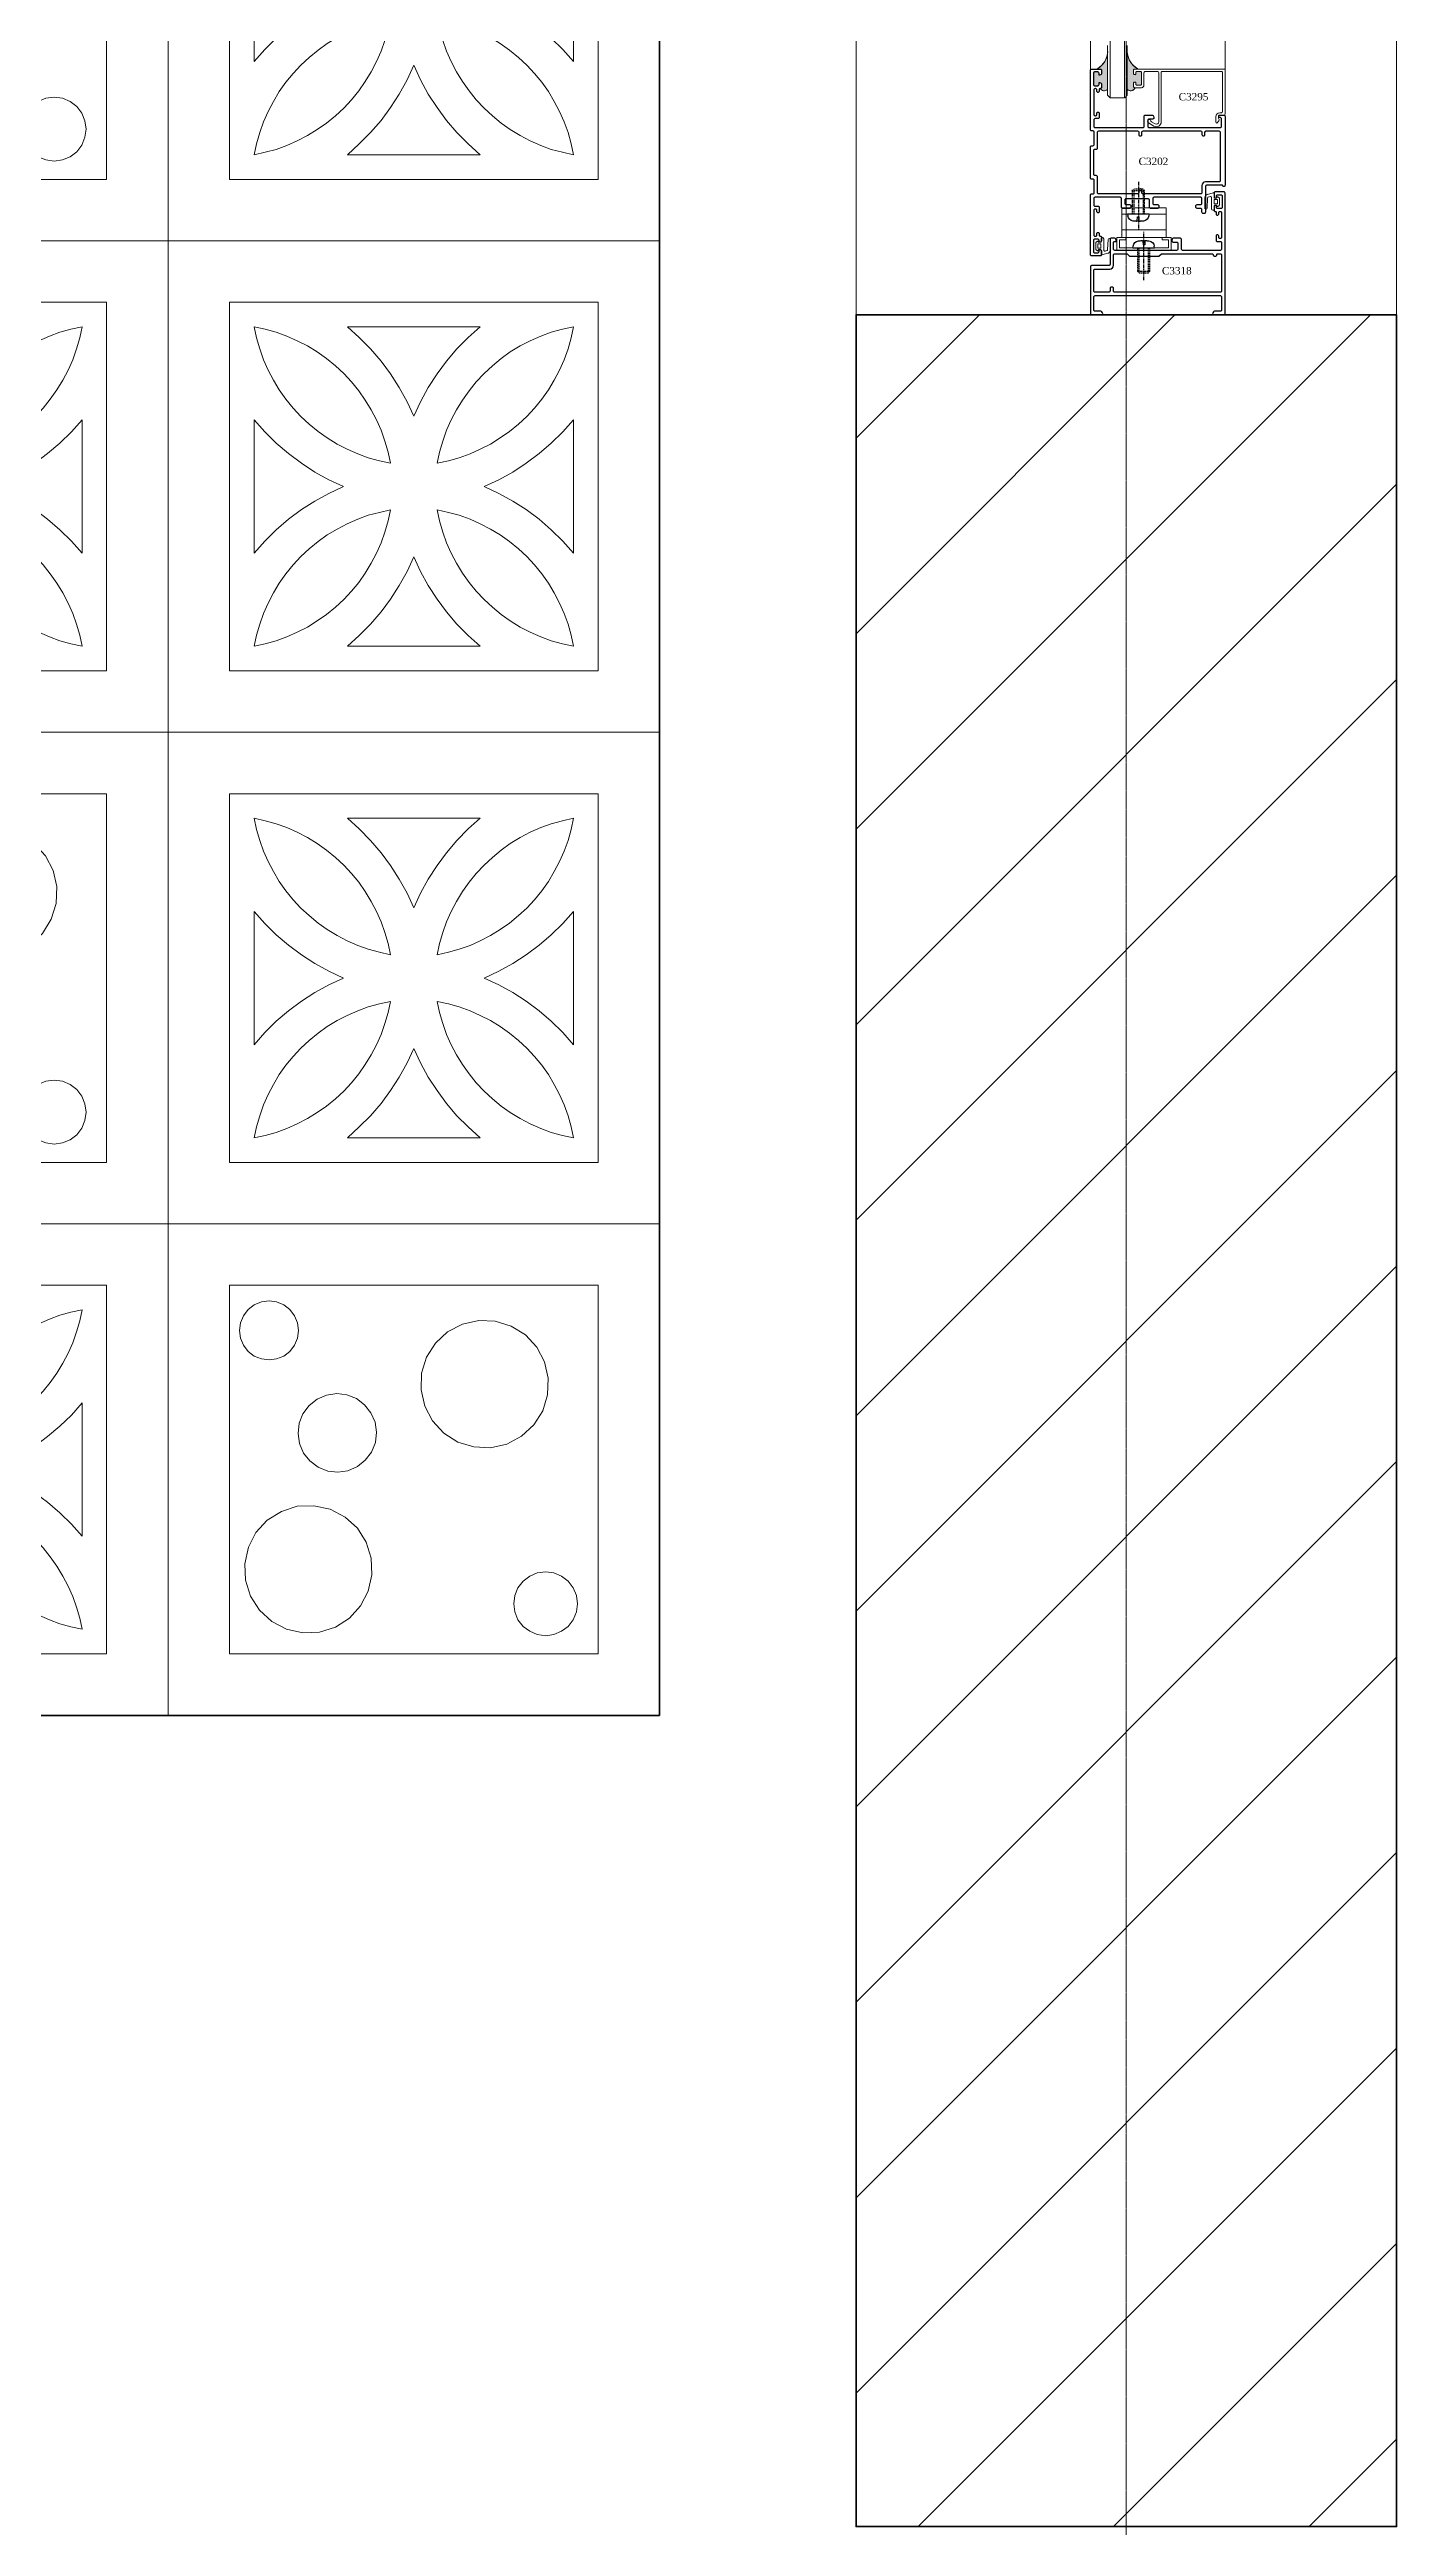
# Model space of a CAD drawing. Header units: millimetres. Extents: x 1336014 to 2939047, y -333549 to -60566.
# Drawn here: x 1469569 to 1470117, y -154093 to -153085 of the extents above; entities that cross this region are included whole.
import ezdxf

# ---------------------------------------------------------------- set-up
doc = ezdxf.new("R2010")
doc.units = ezdxf.units.MM
doc.header["$MEASUREMENT"] = 0
for name, pattern in [('CENTER2', [1.125, 0.75, -0.125, 0.125, -0.125]), ('DASHED', [0.75, 0.5, -0.25]), ('HIDDEN', [0.375, 0.25, -0.125]), ('PHANTOM', [2.5, 1.25, -0.25, 0.25, -0.25, 0.25, -0.25])]:
    doc.linetypes.add(name, pattern=pattern)
for name, color, linetype, lineweight in [('01.Cut', 255, 'Continuous', 35), ('02.Thay', 145, 'Continuous', 15), ('03.Manh', 251, 'Continuous', 13), ('06.betong', 2, 'Continuous', 35), ('09.Hatch', 250, 'Continuous', 5), ('10.truc', 250, 'CENTER2', 20), ('Bản lề cửa', 1, 'Continuous', 9), ('KT KHUNG BAO', 96, 'Continuous', 9), ('kính', 54, 'Continuous', 9), ('Nhôm', 4, 'Continuous', 20), ('Nẹp nhôm', 6, 'Continuous', 9), ('Ron', 15, 'Continuous', 9), ('silicon', 211, 'Continuous', 9), ('Vít', 42, 'Continuous', 25), ('Đường gióng', 251, 'Continuous', 9)]:
    doc.layers.add(name, color=color, linetype=linetype, lineweight=lineweight)
for name, color, linetype in [('1', 4, 'Continuous'), ('2', 7, 'Continuous'), ('BOLT', 2, 'Continuous'), ('Dim and mark text', 241, 'Continuous')]:
    doc.layers.add(name, color=color, linetype=linetype)
doc.styles.add('(Mark cn big5)', font='', dxfattribs={"height": 9})
doc.styles.get('(Mark cn big5)').set_extended_font_data('经典宋体繁')

# ---------------------------------------------------------------- blocks, each defined once
blk = doc.blocks.new('gioang')
at = {"layer": 'Ron'}
for p, q in [((-0.9, 3.3), (-0.9, 3.6)), ((0.8, 3.8), (-0.7, 3.8)), ((4.1, 2.8), (-0.4, 2.8)), ((0, 0), (4.2, 0.1)), ((0.6, 5.3), (1, 5.9)), ((0.8, 5), (0.7, 5)), ((1, 4), (1, 4.8)), ((1.6, 4.1), (1.6, 5)), ((3.2, 5.2), (1.8, 5.2)), ((3.4, 4.1), (3.4, 5)), ((4.5, 5.3), (4.1, 5.9)), ((4.4, 1.6), (4.6, 2.2)), ((5.5, 1.1), (6.1, 3.5))]:
    blk.add_line(p, q, dxfattribs=at)
for points in [[(-0.1, 1), (4, 1.2)], [(1.8, 3.9), (3.2, 3.9)]]:
    blk.add_lwpolyline(points, dxfattribs=at)
for points in [[(4.1, 5.9, 0.248897), (3.9, 6), (1.1, 6, 0.248897), (1, 5.9)], [(6.1, 3.5, 0.527023), (5.9, 3.8), (4.2, 3.8, -0.414214), (4, 4), (4, 4.8, -0.414214), (4.2, 5), (4.3, 5, 0.601413), (4.5, 5.3)]]:
    blk.add_lwpolyline(points, format="xyb", dxfattribs=at)
for centre, radius, start, end in [((-0.7, 3.6), 0.2, 90, 180), ((-0.4, 3.3), 0.5, 180, 270), ((0, 0.5), 0.5, 96.819, 274.7291), ((0.7, 5.2), 0.2, 145.907, 270), ((0.8, 4.8), 0.2, 0, 90), ((0.8, 4), 0.2, 270, 0), ((1.8, 5), 0.2, 90, 180), ((1.8, 4.1), 0.2, 180, 269.9998), ((3.2, 5), 0.2, 0, 90), ((3.2, 4.1), 0.2, 269.9998, 0), ((4, 1.7), 0.5, 272.9056, 347.163), ((4.1, 2.3), 0.5, 347.163, 90), ((4.1, 1.6), 1.5, 271.4321, 340.571)]:
    blk.add_arc(centre, radius, start, end, dxfattribs=at)
blk = doc.blocks.new('A$C0379527E')
at = {"layer": 'BOLT', "color": 1, "linetype": 'PHANTOM'}
blk.add_line((4.4, 0), (4.4, 19.6), dxfattribs=at)
at = {"layer": 'Vít', "linetype": 'Continuous'}
for p, q in [((0, 13), (0.1, 13.8)), ((0, 13), (8.8, 13)), ((3.9, 15.9), (4, 14.3)), ((4, 14.3), (4.7, 14.3)), ((4.8, 15.9), (4.7, 14.3)), ((8.8, 13), (8.7, 13.8))]:
    blk.add_line(p, q, dxfattribs=at)
at = {"layer": 'Vít', "linetype": 'DASHED'}
for p, q in [((1.9, 3.7), (1.9, 13)), ((2.5, 3.7), (2.5, 13)), ((6.3, 3.7), (6.3, 13)), ((6.9, 13), (6.9, 3.7)), ((6.9, 3.7), (1.9, 3.7)), ((1.9, 3.7), (2.5, 3)), ((6.3, 3), (2.5, 3)), ((6.9, 3.7), (6.3, 3))]:
    blk.add_line(p, q, dxfattribs=at)
at = {"layer": 'Vít', "linetype": 'Continuous'}
for centre, radius, start, end in [((2.6, 13.5), 2.5, 97.8662, 173.1124), ((4.4, 0.5), 15.6, 92.6795, 97.8662), ((3.7, 15.9), 0.25, 0, 92.6794), ((5.1, 15.9), 0.25, 87.3206, 180), ((4.4, 0.5), 15.6, 82.1338, 87.3205), ((6.2, 13.5), 2.5, 6.8876, 82.1338)]:
    blk.add_arc(centre, radius, start, end, dxfattribs=at)
blk = doc.blocks.new('A$C65163FCF')
at = {"color": 3, "rotation": 180}
blk.add_blockref('A$C0379527E', (8.7, 19.6), dxfattribs=at)
blk = doc.blocks.new('Bản lề chữ A nhôm XingFa')
at = {"layer": 'Bản lề cửa', "color": 56}
for p, q in [((-3, 8.6), (-8.3, 8.6)), ((-8.3, -13.4), (-8.3, 8.6)), ((-4, 7.6), (-7.3, 7.6)), ((-7.3, -12.4), (-7.3, 7.6)), ((-4, 5), (-4, 7.6)), ((-3, 5), (-4, 5)), ((-3, -13.4), (-3, 8.6)), ((9, 6.6), (-3, 6.6)), ((0, -11.4), (0, 6.6)), ((6.5, -11.4), (6.5, 6.6)), ((9, -11.4), (9, 6.6)), ((-4, -12.4), (-4, -9.8)), ((-3, -9.8), (-4, -9.8)), ((-3, -13.4), (-8.3, -13.4)), ((-4, -12.4), (-7.3, -12.4)), ((9, -11.4), (-3, -11.4))]:
    blk.add_line(p, q, dxfattribs=at)
at = {"layer": '2', "extrusion": (0, 0, -1), "zscale": -0.9999999999999999, "rotation": 270}
blk.add_blockref('A$C65163FCF', (0.8, 2), dxfattribs=at)
at = {"layer": '2', "color": 3, "extrusion": (0, 0, -1), "zscale": -0.9999999999999999, "rotation": 90}
blk.add_blockref('A$C65163FCF', (0, -4.4), dxfattribs=at)
blk = doc.blocks.new('qưeqw')
at = {"layer": 'Đường gióng'}
for points in [[(871899, 36560.3), (871900.2, 36560.3, -0.414214), (871900.7, 36559.8), (871900.7, 36558.4, -0.339454), (871900.3, 36557.9), (871899.9, 36557.8, -0.493145), (871899.7, 36558), (871899.7, 36558.6, 0.414214), (871899.2, 36559.1), (871897.9, 36559.1, 0.414214), (871897.4, 36558.6), (871897.4, 36554, 0.414214), (871897.9, 36553.5), (871899.2, 36553.5, 0.414214), (871899.7, 36554), (871899.7, 36554.6, -0.493145), (871899.9, 36554.8), (871900.3, 36554.7, -0.339454), (871900.7, 36554.2), (871900.7, 36552.8, -0.406996), (871900.2, 36552.3, 0.452226), (871903.2, 36551.8), (871903.2, 36567.4, -0.253001)], [(871912.4, 36563.3, -0.10198), (871911.2, 36566.7), (871911.2, 36551.8, 0.235459), (871913, 36551.4, 0.252466), (871914.4, 36552.7), (871914.2, 36552.7, -0.414214), (871913.7, 36553.2), (871913.7, 36554.4, -0.339454), (871914.1, 36554.9), (871914.5, 36555, -0.493145), (871914.7, 36554.8), (871914.7, 36554.2, 0.414214), (871915.2, 36553.7), (871916.5, 36553.7, 0.414214), (871917, 36554.2), (871917, 36558.8, 0.414214), (871916.5, 36559.3), (871915.2, 36559.3, 0.414214), (871914.7, 36558.8), (871914.7, 36558.2, -0.493145), (871914.5, 36558), (871914.1, 36558.1, -0.339454), (871913.7, 36558.6), (871913.7, 36559.8, -0.414214), (871914.2, 36560.3), (871915.4, 36560.3, -0.124876)]]:
    blk.add_hatch(color=256, dxfattribs=at).paths.add_polyline_path(points)
at = {"layer": '1'}
for points in [[(871898.1, 36492.2), (871898.3, 36492.2, 0.414214), (871898.8, 36492.7), (871898.8, 36493.2, -0.414214), (871899.2, 36493.7), (871899.3, 36493.7, -0.414214), (871899.8, 36493.2), (871899.8, 36492.5, 0.414214), (871900.1, 36492.2), (871900.2, 36492.2, -0.414214), (871900.7, 36491.7), (871900.7, 36490.3, -0.339454), (871900.3, 36489.8), (871899.9, 36489.7, -0.493145), (871899.7, 36489.9), (871899.7, 36490.5, 0.414214), (871899.2, 36491), (871897.9, 36491, 0.414214), (871897.4, 36490.5), (871897.4, 36485.9, 0.414214), (871897.9, 36485.4), (871899.2, 36485.4, 0.414214), (871899.7, 36485.9), (871899.7, 36486.5, -0.493145), (871899.9, 36486.7), (871900.3, 36486.6, -0.339454), (871900.7, 36486.1), (871900.7, 36484.7, -0.414214), (871900.2, 36484.2), (871896.7, 36484.2, -0.414214), (871896.2, 36484.7), (871896.2, 36508.9, -0.414214), (871896.7, 36509.4), (871897.2, 36509.4, 0.414214), (871897.7, 36509.9), (871897.7, 36514.9, 0.414214), (871897.2, 36515.4), (871896.7, 36515.4, -0.414214), (871896.2, 36515.9), (871896.2, 36528.5, -0.414214), (871896.7, 36529), (871897.2, 36529, 0.414214), (871897.7, 36529.5), (871897.7, 36534.5, 0.414214), (871897.2, 36535), (871896.7, 36535, -0.414214), (871896.2, 36535.5), (871896.2, 36559.7, -0.414214), (871896.7, 36560.2), (871900.2, 36560.2, -0.414214), (871900.7, 36559.7), (871900.7, 36558.3, -0.339454), (871900.3, 36557.8), (871899.9, 36557.7, -0.493145), (871899.7, 36557.9), (871899.7, 36558.5, 0.414214), (871899.2, 36559), (871897.9, 36559, 0.414214), (871897.4, 36558.5), (871897.4, 36553.9, 0.414214), (871897.9, 36553.4), (871899.2, 36553.4, 0.414214), (871899.7, 36553.9), (871899.7, 36554.5, -0.493145), (871899.9, 36554.7), (871900.3, 36554.6, -0.339454), (871900.7, 36554.1), (871900.7, 36552.7, -0.414214), (871900.2, 36552.2), (871900.1, 36552.2, 0.414214), (871899.8, 36551.9), (871899.8, 36551.2, -0.414214), (871899.3, 36550.7), (871899.2, 36550.7, -0.414214), (871898.8, 36551.2), (871898.8, 36551.7, 0.414214), (871898.3, 36552.2), (871898.1, 36552.2, 0.414214), (871897.6, 36551.7), (871897.6, 36541.7, 0.414214), (871898.1, 36541.2), (871898.3, 36541.2, 0.414214), (871898.8, 36541.7), (871898.8, 36542.2, -0.414214), (871899.2, 36542.7), (871899.3, 36542.7, -0.414214), (871899.8, 36542.2), (871899.8, 36540.5, -0.414214), (871899.3, 36540), (871898.1, 36540, 0.414214), (871897.6, 36539.5), (871897.6, 36536.9, 0.414214), (871898.1, 36536.4), (871917.6, 36536.4, 0.414214), (871918.1, 36536.9), (871918.1, 36540.9, -0.414214), (871918.6, 36541.4), (871921.4, 36541.4, -0.339454), (871921.9, 36541), (871922, 36540.4, -0.493145), (871921.6, 36539.8), (871920, 36539.8, 0.414214), (871919.5, 36539.3), (871919.5, 36536.9, 0.414214), (871920, 36536.4), (871949.1, 36536.4, 0.414214), (871949.6, 36536.9), (871949.6, 36539.9, 0.414214), (871949.1, 36540.4), (871948.7, 36540.4, -0.493145), (871948.4, 36540.8), (871948.4, 36541, -0.339454), (871948.9, 36541.4), (871950.5, 36541.4, -0.414214), (871951, 36540.9), (871951, 36512.9, -0.414214), (871950.5, 36512.4, -0.414214), (871950, 36512.9), (871943.5, 36512.9, 0.414214), (871943, 36512.4), (871943, 36501.9, -0.414214), (871942.5, 36501.4), (871942.1, 36501.4, -0.414214), (871941.6, 36501.9), (871941.6, 36503, 0.414214), (871941.1, 36503.5), (871939.6, 36503.5, -0.414214), (871939.1, 36504), (871939.1, 36504.5, -0.414214), (871939.6, 36505), (871941.1, 36505, 0.414214), (871941.6, 36505.5), (871941.6, 36507.5, 0.414214), (871941.1, 36508), (871922.1, 36508, 0.414214), (871921.6, 36507.5), (871921.6, 36505.5, 0.414214), (871922.1, 36505), (871923.6, 36505, -0.414214), (871924.1, 36504.5), (871924.1, 36504, -0.414214), (871923.6, 36503.5), (871920.7, 36503.5, -0.414214), (871920.2, 36504), (871920.2, 36506.9, 0.414214), (871919.7, 36507.4), (871910.7, 36507.4, 0.414214), (871910.2, 36506.9), (871910.2, 36505.5, 0.414214), (871910.7, 36505), (871912.2, 36505, -0.414214), (871912.7, 36504.5), (871912.7, 36504, -0.414214), (871912.2, 36503.5), (871909.3, 36503.5, -0.414214), (871908.8, 36504), (871908.8, 36507.5, 0.414214), (871908.3, 36508), (871898.1, 36508, 0.414214), (871897.6, 36507.5), (871897.6, 36504.9, 0.414214), (871898.1, 36504.4), (871899.3, 36504.4, -0.414214), (871899.8, 36503.9), (871899.8, 36502.2, -0.414214), (871899.3, 36501.7), (871899.2, 36501.7, -0.414214), (871898.8, 36502.2), (871898.8, 36502.7, 0.414214), (871898.3, 36503.2), (871898.1, 36503.2, 0.414214), (871897.6, 36502.7), (871897.6, 36492.7, 0.414214)], [(871916.6, 36533, 0.414214), (871917.1, 36533.5), (871917.1, 36534.5, -0.414214), (871917.6, 36535), (871941.1, 36535, -0.414214), (871941.6, 36534.5), (871941.6, 36533.5, 0.414214), (871942.1, 36533), (871942.3, 36533, 0.414214), (871942.8, 36533.5), (871942.8, 36534.5, -0.414214), (871943.3, 36535), (871948.5, 36535, -0.414214), (871949, 36534.5), (871949, 36514.8, -0.414214), (871948.5, 36514.3), (871943.1, 36514.3, 0.414214), (871941.6, 36512.8), (871941.6, 36509.9, -0.414214), (871941.1, 36509.4), (871917.6, 36509.4, -0.414214), (871917.1, 36509.9), (871917.1, 36510.9, 0.414214), (871916.6, 36511.4), (871916.4, 36511.4, 0.414214), (871915.9, 36510.9), (871915.9, 36509.9, -0.414214), (871915.4, 36509.4), (871899.6, 36509.4, -0.414214), (871899.1, 36509.9), (871899.1, 36516.3, 0.414214), (871898.6, 36516.8), (871898.1, 36516.8, -0.414214), (871897.6, 36517.3), (871897.6, 36527.1, -0.414214), (871898.1, 36527.6), (871898.6, 36527.6, 0.414214), (871899.1, 36528.1), (871899.1, 36534.5, -0.414214), (871899.6, 36535), (871915.4, 36535, -0.414214), (871915.9, 36534.5), (871915.9, 36533.5, 0.414214), (871916.4, 36533)], [(871896.7, 36460.2), (871900.7, 36460.2, 0.57735), (871901.1, 36461), (871900.9, 36461.4, 0.267949), (871900.4, 36461.6), (871898.1, 36461.6, -0.414214), (871897.6, 36462.1), (871897.6, 36467.5, -0.414214), (871898.1, 36468), (871949.1, 36468, -0.414214), (871949.6, 36467.5), (871949.6, 36462.1, -0.414214), (871949.1, 36461.6), (871946.7, 36461.6, 0.267949), (871946.3, 36461.4), (871946, 36461, 0.57735), (871946.5, 36460.2), (871950.5, 36460.2, 0.414214), (871951, 36460.7), (871951, 36509.7, 0.414214), (871950.5, 36510.2), (871947, 36510.2, 0.414214), (871946.5, 36509.7), (871946.5, 36508.3, 0.339454), (871946.8, 36507.8), (871947.2, 36507.7, 0.493145), (871947.5, 36507.9), (871947.5, 36508.5, -0.414214), (871948, 36509), (871949.3, 36509, -0.414214), (871949.8, 36508.5), (871949.8, 36503.9, -0.414214), (871949.3, 36503.4), (871948, 36503.4, -0.414214), (871947.5, 36503.9), (871947.5, 36504.5, 0.493145), (871947.2, 36504.7), (871946.8, 36504.6, 0.339454), (871946.5, 36504.1), (871946.5, 36502.7, 0.414214), (871947, 36502.2), (871947.1, 36502.2, -0.414214), (871947.4, 36501.9), (871947.4, 36501.2, 0.414214), (871947.9, 36500.7), (871947.9, 36500.7, 0.414214), (871948.4, 36501.2), (871948.4, 36501.7, -0.414214), (871948.9, 36502.2), (871949.1, 36502.2, -0.414214), (871949.6, 36501.7), (871949.6, 36491.7, -0.414214), (871949.1, 36491.2), (871948.9, 36491.2, -0.414214), (871948.4, 36491.7), (871948.4, 36492.2, 0.414214), (871947.9, 36492.7), (871947.9, 36492.7, 0.414214), (871947.4, 36492.2), (871947.4, 36490.5, 0.414214), (871947.9, 36490), (871949.1, 36490, -0.414214), (871949.6, 36489.5), (871949.6, 36486.9, -0.414214), (871949.1, 36486.4), (871933.7, 36486.4, -0.414214), (871933.2, 36486.9), (871933.2, 36490.9, 0.414214), (871932.7, 36491.4), (871929.9, 36491.4, 0.339454), (871929.5, 36491), (871929.3, 36490.4, 0.493145), (871929.8, 36489.8), (871931.3, 36489.8, -0.414214), (871931.8, 36489.3), (871931.8, 36486.9, -0.414214), (871931.3, 36486.4), (871906.1, 36486.4, -0.414214), (871905.6, 36486.9), (871905.6, 36489.5, -0.414214), (871906.1, 36490), (871906.5, 36490, 0.493145), (871906.7, 36490.4), (871906.6, 36491, 0.339454), (871906.1, 36491.4), (871904.7, 36491.4, 0.414214), (871904.2, 36490.9), (871904.2, 36480.7, -0.414214), (871903.7, 36480.2), (871896.7, 36480.2, 0.414214), (871896.2, 36479.7), (871896.2, 36460.7, 0.414214)], [(871896.7, 36460.2), (871900.7, 36460.2, 0.57735), (871901.1, 36461), (871900.9, 36461.4, 0.267949), (871900.4, 36461.6), (871898.1, 36461.6, -0.414214), (871897.6, 36462.1), (871897.6, 36467.5, -0.414214), (871898.1, 36468), (871949.1, 36468, -0.414214), (871949.6, 36467.5), (871949.6, 36462.1, -0.414214), (871949.1, 36461.6), (871946.7, 36461.6, 0.267949), (871946.3, 36461.4), (871946, 36461, 0.57735), (871946.5, 36460.2), (871950.5, 36460.2, 0.414214), (871951, 36460.7), (871951, 36509.7, 0.414214), (871950.5, 36510.2), (871947, 36510.2, 0.414214), (871946.5, 36509.7), (871946.5, 36508.3, 0.339454), (871946.8, 36507.8), (871947.2, 36507.7, 0.493145), (871947.5, 36507.9), (871947.5, 36508.5, -0.414214), (871948, 36509), (871949.3, 36509, -0.414214), (871949.8, 36508.5), (871949.8, 36503.9, -0.414214), (871949.3, 36503.4), (871948, 36503.4, -0.414214), (871947.5, 36503.9), (871947.5, 36504.5, 0.493145), (871947.2, 36504.7), (871946.8, 36504.6, 0.339454), (871946.5, 36504.1), (871946.5, 36502.7, 0.414214), (871947, 36502.2), (871947.1, 36502.2, -0.414214), (871947.4, 36501.9), (871947.4, 36501.2, 0.414214), (871947.9, 36500.7), (871947.9, 36500.7, 0.414214), (871948.4, 36501.2), (871948.4, 36501.7, -0.414214), (871948.9, 36502.2), (871949.1, 36502.2, -0.414214), (871949.6, 36501.7), (871949.6, 36491.7, -0.414214), (871949.1, 36491.2), (871948.9, 36491.2, -0.414214), (871948.4, 36491.7), (871948.4, 36492.2, 0.414214), (871947.9, 36492.7), (871947.9, 36492.7, 0.414214), (871947.4, 36492.2), (871947.4, 36490.5, 0.414214), (871947.9, 36490), (871949.1, 36490, -0.414214), (871949.6, 36489.5), (871949.6, 36486.9, -0.414214), (871949.1, 36486.4), (871933.7, 36486.4, -0.414214), (871933.2, 36486.9), (871933.2, 36490.9, 0.414214), (871932.7, 36491.4), (871929.9, 36491.4, 0.339454), (871929.5, 36491), (871929.3, 36490.4, 0.493145), (871929.8, 36489.8), (871931.3, 36489.8, -0.414214), (871931.8, 36489.3), (871931.8, 36486.9, -0.414214), (871931.3, 36486.4), (871906.1, 36486.4, -0.414214), (871905.6, 36486.9), (871905.6, 36489.5, -0.414214), (871906.1, 36490), (871906.5, 36490, 0.493145), (871906.7, 36490.4), (871906.6, 36491, 0.339454), (871906.1, 36491.4), (871904.7, 36491.4, 0.414214), (871904.2, 36490.9), (871904.2, 36480.7, -0.414214), (871903.7, 36480.2), (871896.7, 36480.2, 0.414214), (871896.2, 36479.7), (871896.2, 36460.7, 0.414214)], [(871949.1, 36485, -0.414214), (871949.6, 36484.5), (871949.6, 36469.9, -0.414214), (871949.1, 36469.4), (871906.1, 36469.4, -0.414214), (871905.6, 36469.9), (871905.6, 36470.9, 0.414214), (871905.1, 36471.4), (871904.7, 36471.4, 0.414214), (871904.2, 36470.9), (871904.2, 36469.9, -0.414214), (871903.7, 36469.4), (871898.1, 36469.4, -0.414214), (871897.6, 36469.9), (871897.6, 36478.3, -0.414214), (871898.1, 36478.8), (871904.1, 36478.8, 0.414214), (871905.6, 36480.3), (871905.6, 36484.5, -0.414214), (871906.1, 36485), (871911.1, 36485), (871912.1, 36484), (871924.1, 36484), (871925.1, 36485), (871945.7, 36485, -0.414214), (871946.2, 36484.5), (871946.2, 36484.5, 0.414214), (871946.7, 36484), (871947.1, 36484, 0.414214), (871947.6, 36484.5), (871947.6, 36484.5, -0.414214), (871948, 36485)], [(871949.1, 36485, -0.414214), (871949.6, 36484.5), (871949.6, 36469.9, -0.414214), (871949.1, 36469.4), (871906.1, 36469.4, -0.414214), (871905.6, 36469.9), (871905.6, 36470.9, 0.414214), (871905.1, 36471.4), (871904.7, 36471.4, 0.414214), (871904.2, 36470.9), (871904.2, 36469.9, -0.414214), (871903.7, 36469.4), (871898.1, 36469.4, -0.414214), (871897.6, 36469.9), (871897.6, 36478.3, -0.414214), (871898.1, 36478.8), (871904.1, 36478.8, 0.414214), (871905.6, 36480.3), (871905.6, 36484.5, -0.414214), (871906.1, 36485), (871911.1, 36485), (871912.1, 36484), (871924.1, 36484), (871925.1, 36485), (871945.7, 36485, -0.414214), (871946.2, 36484.5), (871946.2, 36484.5, 0.414214), (871946.7, 36484), (871947.1, 36484, 0.414214), (871947.6, 36484.5), (871947.6, 36484.5, -0.414214), (871948, 36485)]]:
    blk.add_lwpolyline(points, format="xyb", close=True, dxfattribs=at)
at = {"layer": 'KT KHUNG BAO'}
for centre, start, end in [((871901.9, 36553.4), 211.1898, 308.5287), ((871901.9, 36553.4), 211.1898, 308.5287), ((871912.5, 36553.4), 231.4713, 341.138), ((871912.5, 36553.4), 231.4713, 327.317)]:
    blk.add_arc(centre, 2.05, start, end, dxfattribs=at)
at = {"layer": 'kính', "linetype": 'HIDDEN', "lineweight": 5}
blk.add_lwpolyline([(871904.2, 36548.5), (871910.1, 36548.5), (871910.1, 37972), (871904.2, 37972)], close=True, dxfattribs=at)
at = {"layer": 'kính'}
for points in [[(871904.2, 36548.5), (871904.2, 36548.5), (871904.2, 36548.5), (871903.2, 36549.5), (871903.1, 36569.7)], [(871911.2, 36569.7), (871911.2, 36549.5), (871910.2, 36548.5)]]:
    blk.add_lwpolyline(points, dxfattribs=at)
at = {"layer": 'Nhôm', "color": 6}
blk.add_lwpolyline([(871950, 36542.9, -0.414214), (871949.5, 36542.4), (871948.8, 36542.4, 0.414214), (871947.3, 36540.9), (871947.3, 36538.5, 0.668179), (871947.8, 36538.3), (871948.5, 36539.1, 0.339454), (871948.6, 36539.7), (871948.3, 36540.2, -0.131652), (871948.3, 36540.3), (871948.3, 36540.9, -0.414214), (871948.8, 36541.4), (871950.5, 36541.4, 0.414214), (871951, 36541.9), (871951, 36559.9, 0.414214), (871950.7, 36560.2), (871914.2, 36560.2, 0.414214), (871913.7, 36559.7), (871913.7, 36558.5, 0.339454), (871914, 36558), (871914.4, 36557.9, 0.493145), (871914.7, 36558.1), (871914.7, 36558.7, -0.414214), (871915.2, 36559.2), (871916.5, 36559.2, -0.414214), (871917, 36558.7), (871917, 36554.1, -0.414214), (871916.5, 36553.6), (871915.2, 36553.6, -0.414214), (871914.7, 36554.1), (871914.7, 36554.7, 0.493145), (871914.4, 36554.9), (871914, 36554.8, 0.339454), (871913.7, 36554.3), (871913.7, 36553.1, 0.414214), (871914.2, 36552.6), (871917, 36552.6, 0.414214), (871918, 36553.6), (871918, 36558.7, -0.414214), (871918.5, 36559.2), (871923.5, 36559.2, -0.414214), (871924, 36558.7), (871924, 36538.7, -0.57735), (871922.5, 36537.9), (871921.1, 36538.7, -0.213422), (871920.8, 36539, 0.40704), (871920, 36539.6, 0.697588), (871919.8, 36538.3), (871922, 36537, 0.57735), (871925, 36538.7), (871925, 36558.7, -0.414214), (871925.5, 36559.2), (871949.5, 36559.2, -0.414214), (871950, 36558.7)], format="xyb", close=True, dxfattribs=at)
at = {"layer": 'silicon', "ltscale": 0.15}
for centre, radius, start, end in [((871894.6, 36567.7), 8.65, 300.9223, 357.8666), ((871894.6, 36567.7), 8.65, 300.9223, 353.3856), ((871919.8, 36567.7), 8.65, 182.1334, 239.0777), ((871920, 36568), 8.94, 187.7608, 238.6063)]:
    blk.add_arc(centre, radius, start, end, dxfattribs=at)
at = {"layer": 'Đường gióng'}
for p, q in [((871896.2, 36843.8), (871896.2, 36559.8)), ((871951, 36560), (871951, 36843.8))]:
    blk.add_line(p, q, dxfattribs=at)
at = {"layer": 'Nẹp nhôm', "rotation": 90}
blk.add_blockref('Bản lề chữ A nhôm XingFa', (871915.6, 36494.7), dxfattribs=at)
at = {"layer": 'Ron', "xscale": -1}
for p, rotation in [((871942.7, 36503.7), 270), ((871904.4, 36490.7), 90)]:
    blk.add_blockref('gioang', p, dxfattribs=dict(at, rotation=rotation))
at = {"layer": 'Dim and mark text', "char_height": 3, "attachment_point": 6, "style": '(Mark cn big5)'}
for s, insert in [('{\\fVNI-Franko|b0|i0|c0|p2; \\fVNI-Times|b0|i0|c0|p2;C3295}', (871944.2, 36548.9)), ('{\\fVNI-Times|b0|i0|c0|p2;C3202}', (871927.9, 36522.6)), ('{\\fVNI-Franko|b0|i0|c0|p2; \\fVNI-Times|b0|i0|c0|p2;C3318}', (871937.4, 36478.1))]:
    blk.add_mtext(s, dxfattribs=dict(at, insert=insert))
blk = doc.blocks.new('ewrw')
for p, q in [((-554.5, 1267.1), (-554.5, 1067.1)), ((-354.5, 1267.1), (-554.5, 1267.1)), ((-354.5, 1067.1), (-354.5, 1267.1)), ((-379.5, 1242.1), (-529.5, 1242.1)), ((-529.5, 1242.1), (-529.5, 1092.1)), ((-379.5, 1092.1), (-379.5, 1242.1)), ((-519.5, 1232.1), (-518.5, 1227.6)), ((-514.9, 1231.1), (-519.5, 1232.1)), ((-510.5, 1229.9), (-514.9, 1231.1)), ((-506.1, 1228.3), (-510.5, 1229.9)), ((-476.7, 1227.8), (-481.5, 1232.1)), ((-427.4, 1232.1), (-481.5, 1232.1)), ((-427.4, 1232.1), (-432.3, 1227.8)), ((-398.5, 1229.9), (-402.8, 1228.3)), ((-394, 1231.1), (-398.5, 1229.9)), ((-389.5, 1232.1), (-394, 1231.1)), ((-390.4, 1227.6), (-389.5, 1232.1)), ((-518.5, 1227.6), (-517.2, 1223.1)), ((-517.2, 1223.1), (-515.7, 1218.7)), ((-501.9, 1226.4), (-506.1, 1228.3)), ((-497.7, 1224.3), (-501.9, 1226.4)), ((-493.8, 1221.9), (-497.7, 1224.3)), ((-490, 1219.2), (-493.8, 1221.9)), ((-472.1, 1223.1), (-476.7, 1227.8)), ((-467.8, 1218.1), (-472.1, 1223.1)), ((-436.9, 1223.1), (-441.1, 1218.1)), ((-432.3, 1227.8), (-436.9, 1223.1)), ((-415.2, 1221.9), (-418.9, 1219.2)), ((-411.2, 1224.3), (-415.2, 1221.9)), ((-407.1, 1226.4), (-411.2, 1224.3)), ((-402.8, 1228.3), (-407.1, 1226.4)), ((-393.3, 1218.7), (-391.7, 1223.1)), ((-391.7, 1223.1), (-390.4, 1227.6)), ((-515.7, 1218.7), (-513.8, 1214.5)), ((-513.8, 1214.5), (-511.6, 1210.4)), ((-511.6, 1210.4), (-509.2, 1206.4)), ((-486.4, 1216.2), (-490, 1219.2)), ((-483, 1213.1), (-486.4, 1216.2)), ((-479.8, 1209.7), (-483, 1213.1)), ((-476.9, 1206.1), (-479.8, 1209.7)), ((-463.9, 1212.9), (-467.8, 1218.1)), ((-460.4, 1207.4), (-463.9, 1212.9)), ((-445, 1212.9), (-448.6, 1207.4)), ((-441.1, 1218.1), (-445, 1212.9)), ((-429.1, 1209.7), (-432, 1206.1)), ((-425.9, 1213.1), (-429.1, 1209.7)), ((-422.5, 1216.2), (-425.9, 1213.1)), ((-418.9, 1219.2), (-422.5, 1216.2)), ((-399.7, 1206.4), (-397.3, 1210.4)), ((-397.3, 1210.4), (-395.2, 1214.5)), ((-395.2, 1214.5), (-393.3, 1218.7)), ((-509.2, 1206.4), (-506.5, 1202.6)), ((-506.5, 1202.6), (-503.6, 1199)), ((-474.2, 1202.3), (-476.9, 1206.1)), ((-471.8, 1198.3), (-474.2, 1202.3)), ((-457.2, 1201.6), (-460.4, 1207.4)), ((-454.5, 1195.7), (-457.2, 1201.6)), ((-451.7, 1201.6), (-454.5, 1195.7)), ((-448.6, 1207.4), (-451.7, 1201.6)), ((-434.7, 1202.3), (-437.1, 1198.3)), ((-432, 1206.1), (-434.7, 1202.3)), ((-405.3, 1199), (-402.4, 1202.6)), ((-402.4, 1202.6), (-399.7, 1206.4)), ((-519.5, 1194.2), (-515.1, 1189.3)), ((-519.5, 1194.2), (-519.5, 1140)), ((-515.1, 1189.3), (-510.5, 1184.7)), ((-503.6, 1199), (-500.4, 1195.6)), ((-500.4, 1195.6), (-497, 1192.5)), ((-497, 1192.5), (-493.4, 1189.5)), ((-493.4, 1189.5), (-489.7, 1186.9)), ((-469.7, 1194.2), (-471.8, 1198.3)), ((-467.8, 1190), (-469.7, 1194.2)), ((-466.2, 1185.6), (-467.8, 1190)), ((-441.2, 1190), (-442.7, 1185.6)), ((-439.3, 1194.2), (-441.2, 1190)), ((-437.1, 1198.3), (-439.3, 1194.2)), ((-419.3, 1186.9), (-415.5, 1189.5)), ((-415.5, 1189.5), (-411.9, 1192.5)), ((-411.9, 1192.5), (-408.5, 1195.6)), ((-408.5, 1195.6), (-405.3, 1199)), ((-398.5, 1184.7), (-393.8, 1189.3)), ((-393.8, 1189.3), (-389.5, 1194.2)), ((-389.5, 1140), (-389.5, 1194.2)), ((-510.5, 1184.7), (-505.5, 1180.5)), ((-505.5, 1180.5), (-500.2, 1176.6)), ((-489.7, 1186.9), (-485.7, 1184.4)), ((-485.7, 1184.4), (-481.6, 1182.3)), ((-481.6, 1182.3), (-477.3, 1180.4)), ((-477.3, 1180.4), (-473, 1178.8)), ((-464.9, 1181.1), (-466.2, 1185.6)), ((-464, 1176.6), (-464.9, 1181.1)), ((-444, 1181.1), (-445, 1176.6)), ((-442.7, 1185.6), (-444, 1181.1)), ((-436, 1178.8), (-431.6, 1180.4)), ((-431.6, 1180.4), (-427.4, 1182.3)), ((-427.4, 1182.3), (-423.2, 1184.4)), ((-423.2, 1184.4), (-419.3, 1186.9)), ((-408.7, 1176.6), (-403.5, 1180.5)), ((-403.5, 1180.5), (-398.5, 1184.7)), ((-500.2, 1176.6), (-494.7, 1173)), ((-494.7, 1173), (-489, 1169.9)), ((-489, 1169.9), (-483.1, 1167.1)), ((-473, 1178.8), (-468.5, 1177.6)), ((-468.5, 1177.6), (-464, 1176.6)), ((-445, 1176.6), (-440.4, 1177.6)), ((-440.4, 1177.6), (-436, 1178.8)), ((-425.9, 1167.1), (-419.9, 1169.9)), ((-419.9, 1169.9), (-414.2, 1173)), ((-414.2, 1173), (-408.7, 1176.6)), ((-494.7, 1161.2), (-500.2, 1157.7)), ((-489, 1164.3), (-494.7, 1161.2)), ((-483.1, 1167.1), (-489, 1164.3)), ((-419.9, 1164.3), (-425.9, 1167.1)), ((-414.2, 1161.2), (-419.9, 1164.3)), ((-408.7, 1157.7), (-414.2, 1161.2)), ((-510.5, 1149.5), (-515.1, 1144.9)), ((-505.5, 1153.8), (-510.5, 1149.5)), ((-500.2, 1157.7), (-505.5, 1153.8)), ((-485.7, 1149.8), (-489.7, 1147.4)), ((-481.6, 1151.9), (-485.7, 1149.8)), ((-477.3, 1153.8), (-481.6, 1151.9)), ((-473, 1155.4), (-477.3, 1153.8)), ((-468.5, 1156.6), (-473, 1155.4)), ((-464, 1157.6), (-468.5, 1156.6)), ((-466.2, 1148.6), (-464.9, 1153.1)), ((-464.9, 1153.1), (-464, 1157.6)), ((-445, 1157.6), (-444, 1153.1)), ((-440.4, 1156.6), (-445, 1157.6)), ((-444, 1153.1), (-442.7, 1148.6)), ((-436, 1155.4), (-440.4, 1156.6)), ((-431.6, 1153.8), (-436, 1155.4)), ((-427.4, 1151.9), (-431.6, 1153.8)), ((-423.2, 1149.8), (-427.4, 1151.9)), ((-419.3, 1147.4), (-423.2, 1149.8)), ((-403.5, 1153.8), (-408.7, 1157.7)), ((-398.5, 1149.5), (-403.5, 1153.8)), ((-393.8, 1144.9), (-398.5, 1149.5)), ((-515.1, 1144.9), (-519.5, 1140)), ((-497, 1141.7), (-500.4, 1138.6)), ((-493.4, 1144.7), (-497, 1141.7)), ((-489.7, 1147.4), (-493.4, 1144.7)), ((-471.8, 1135.9), (-469.7, 1140)), ((-469.7, 1140), (-467.8, 1144.2)), ((-467.8, 1144.2), (-466.2, 1148.6)), ((-442.7, 1148.6), (-441.2, 1144.2)), ((-441.2, 1144.2), (-439.3, 1140)), ((-439.3, 1140), (-437.1, 1135.9)), ((-415.5, 1144.7), (-419.3, 1147.4)), ((-411.9, 1141.7), (-415.5, 1144.7)), ((-408.5, 1138.6), (-411.9, 1141.7)), ((-389.5, 1140), (-393.8, 1144.9)), ((-506.5, 1131.6), (-509.2, 1127.8)), ((-503.6, 1135.2), (-506.5, 1131.6)), ((-500.4, 1138.6), (-503.6, 1135.2)), ((-476.9, 1128.1), (-474.2, 1131.9)), ((-474.2, 1131.9), (-471.8, 1135.9)), ((-460.4, 1126.8), (-457.2, 1132.6)), ((-457.2, 1132.6), (-454.5, 1138.5)), ((-454.5, 1138.5), (-451.7, 1132.6)), ((-451.7, 1132.6), (-448.6, 1126.8)), ((-437.1, 1135.9), (-434.7, 1131.9)), ((-434.7, 1131.9), (-432, 1128.1)), ((-405.3, 1135.2), (-408.5, 1138.6)), ((-402.4, 1131.6), (-405.3, 1135.2)), ((-399.7, 1127.8), (-402.4, 1131.6)), ((-513.8, 1119.7), (-515.7, 1115.5)), ((-511.6, 1123.8), (-513.8, 1119.7)), ((-509.2, 1127.8), (-511.6, 1123.8)), ((-486.4, 1118), (-483, 1121.1)), ((-483, 1121.1), (-479.8, 1124.5)), ((-479.8, 1124.5), (-476.9, 1128.1)), ((-467.8, 1116.1), (-463.9, 1121.3)), ((-463.9, 1121.3), (-460.4, 1126.8)), ((-448.6, 1126.8), (-445, 1121.3)), ((-445, 1121.3), (-441.1, 1116.1)), ((-432, 1128.1), (-429.1, 1124.5)), ((-429.1, 1124.5), (-425.9, 1121.1)), ((-425.9, 1121.1), (-422.5, 1118)), ((-397.3, 1123.8), (-399.7, 1127.8)), ((-395.2, 1119.7), (-397.3, 1123.8)), ((-393.3, 1115.5), (-395.2, 1119.7)), ((-517.2, 1111.1), (-518.5, 1106.6)), ((-515.7, 1115.5), (-517.2, 1111.1)), ((-501.9, 1107.8), (-497.7, 1109.9)), ((-497.7, 1109.9), (-493.8, 1112.4)), ((-493.8, 1112.4), (-490, 1115)), ((-490, 1115), (-486.4, 1118)), ((-476.7, 1106.5), (-472.1, 1111.1)), ((-472.1, 1111.1), (-467.8, 1116.1)), ((-441.1, 1116.1), (-436.9, 1111.1)), ((-436.9, 1111.1), (-432.3, 1106.5)), ((-422.5, 1118), (-418.9, 1115)), ((-418.9, 1115), (-415.2, 1112.4)), ((-415.2, 1112.4), (-411.2, 1109.9)), ((-411.2, 1109.9), (-407.1, 1107.8)), ((-391.7, 1111.1), (-393.3, 1115.5)), ((-390.4, 1106.6), (-391.7, 1111.1)), ((-518.5, 1106.6), (-519.5, 1102.1)), ((-519.5, 1102.1), (-514.9, 1103.1)), ((-514.9, 1103.1), (-510.5, 1104.3)), ((-510.5, 1104.3), (-506.1, 1105.9)), ((-506.1, 1105.9), (-501.9, 1107.8)), ((-481.5, 1102.1), (-476.7, 1106.5)), ((-481.5, 1102.1), (-427.4, 1102.1)), ((-432.3, 1106.5), (-427.4, 1102.1)), ((-407.1, 1107.8), (-402.8, 1105.9)), ((-402.8, 1105.9), (-398.5, 1104.3)), ((-398.5, 1104.3), (-394, 1103.1)), ((-394, 1103.1), (-389.5, 1102.1)), ((-389.5, 1102.1), (-390.4, 1106.6)), ((-529.5, 1092.1), (-379.5, 1092.1)), ((-554.5, 1067.1), (-354.5, 1067.1))]:
    blk.add_line(p, q)
blk = doc.blocks.new('q\xadeqw')
for p, q in [((-554.5, 992.1), (-554.5, 792.1)), ((-354.5, 992.1), (-554.5, 992.1)), ((-354.5, 792.1), (-354.5, 992.1)), ((-379.5, 967.1), (-529.5, 967.1)), ((-529.5, 967.1), (-529.5, 817.1)), ((-521.9, 957.2), (-519.4, 959.1)), ((-519.4, 959.1), (-516.5, 960.3)), ((-516.5, 960.3), (-513.4, 960.7)), ((-513.4, 960.7), (-510.3, 960.3)), ((-510.3, 960.3), (-507.4, 959.1)), ((-507.4, 959.1), (-504.9, 957.2)), ((-379.5, 817.1), (-379.5, 967.1)), ((-525.4, 948.7), (-525, 951.8)), ((-525, 945.6), (-525.4, 948.7)), ((-525, 951.8), (-523.8, 954.7)), ((-523.8, 954.7), (-521.9, 957.2)), ((-504.9, 957.2), (-503, 954.7)), ((-503, 954.7), (-501.8, 951.8)), ((-501.8, 951.8), (-501.4, 948.7)), ((-501.4, 948.7), (-501.8, 945.6)), ((-445.6, 943.5), (-440.7, 948.1)), ((-440.7, 948.1), (-434.7, 951.3)), ((-434.7, 951.3), (-428, 952.8)), ((-428, 952.8), (-421.3, 952.5)), ((-421.3, 952.5), (-414.8, 950.5)), ((-414.8, 950.5), (-409, 946.9)), ((-523.8, 942.7), (-525, 945.6)), ((-521.9, 940.2), (-523.8, 942.7)), ((-519.4, 938.3), (-521.9, 940.2)), ((-516.5, 937.1), (-519.4, 938.3)), ((-507.4, 938.3), (-510.3, 937.1)), ((-504.9, 940.2), (-507.4, 938.3)), ((-503, 942.7), (-504.9, 940.2)), ((-501.8, 945.6), (-503, 942.7)), ((-451.3, 931.3), (-449.3, 937.8)), ((-449.3, 937.8), (-445.6, 943.5)), ((-409, 946.9), (-404.4, 941.9)), ((-404.4, 941.9), (-401.3, 935.9)), ((-513.4, 936.7), (-516.5, 937.1)), ((-510.3, 937.1), (-513.4, 936.7)), ((-451.5, 924.5), (-451.3, 931.3)), ((-401.3, 935.9), (-399.8, 929.3)), ((-399.8, 929.3), (-400, 922.5)), ((-499.6, 914.8), (-497.1, 918.2)), ((-497.1, 918.2), (-493.8, 920.8)), ((-493.8, 920.8), (-490, 922.4)), ((-490, 922.4), (-485.8, 923)), ((-485.8, 923), (-481.7, 922.5)), ((-481.7, 922.5), (-477.8, 921)), ((-477.8, 921), (-474.5, 918.5)), ((-474.5, 918.5), (-471.9, 915.2)), ((-450, 917.9), (-451.5, 924.5)), ((-446.9, 911.9), (-450, 917.9)), ((-400, 922.5), (-402, 916)), ((-501.6, 906.8), (-501.1, 911)), ((-501.1, 911), (-499.6, 914.8)), ((-471.9, 915.2), (-470.2, 911.4)), ((-470.2, 911.4), (-469.6, 907.3)), ((-469.6, 907.3), (-470.1, 903.1)), ((-442.2, 906.9), (-446.9, 911.9)), ((-405.6, 910.3), (-410.6, 905.7)), ((-402, 916), (-405.6, 910.3)), ((-501, 902.7), (-501.6, 906.8)), ((-499.4, 898.8), (-501, 902.7)), ((-496.8, 895.6), (-499.4, 898.8)), ((-471.7, 899.2), (-474.2, 895.9)), ((-470.1, 903.1), (-471.7, 899.2)), ((-436.5, 903.3), (-442.2, 906.9)), ((-430, 901.3), (-436.5, 903.3)), ((-423.2, 901), (-430, 901.3)), ((-416.6, 902.5), (-423.2, 901)), ((-410.6, 905.7), (-416.6, 902.5)), ((-493.4, 893.1), (-496.8, 895.6)), ((-489.5, 891.5), (-493.4, 893.1)), ((-485.4, 891), (-489.5, 891.5)), ((-481.3, 891.6), (-485.4, 891)), ((-477.4, 893.3), (-481.3, 891.6)), ((-474.2, 895.9), (-477.4, 893.3)), ((-508.3, 875.1), (-501.9, 877.2)), ((-501.9, 877.2), (-495.1, 877.4)), ((-495.1, 877.4), (-488.5, 876)), ((-518.7, 866.5), (-514.1, 871.5)), ((-514.1, 871.5), (-508.3, 875.1)), ((-488.5, 876), (-482.4, 872.8)), ((-482.4, 872.8), (-477.4, 868.2)), ((-477.4, 868.2), (-473.8, 862.5)), ((-523.3, 853.8), (-521.8, 860.5)), ((-521.8, 860.5), (-518.7, 866.5)), ((-473.8, 862.5), (-471.8, 856)), ((-523, 847.1), (-523.3, 853.8)), ((-521, 840.6), (-523, 847.1)), ((-471.5, 849.3), (-473, 842.6)), ((-471.8, 856), (-471.5, 849.3)), ((-412.1, 844), (-410, 846.7)), ((-410, 846.7), (-407.3, 848.8)), ((-407.3, 848.8), (-404.2, 850.1)), ((-404.2, 850.1), (-400.8, 850.5)), ((-400.8, 850.5), (-397.5, 850.1)), ((-397.5, 850.1), (-394.3, 848.8)), ((-394.3, 848.8), (-391.6, 846.7)), ((-391.6, 846.7), (-389.6, 844)), ((-517.3, 834.9), (-521, 840.6)), ((-476.1, 836.6), (-480.7, 831.6)), ((-473, 842.6), (-476.1, 836.6)), ((-413.8, 837.5), (-413.4, 840.9)), ((-413.4, 834.2), (-413.8, 837.5)), ((-413.4, 840.9), (-412.1, 844)), ((-389.6, 844), (-388.3, 840.9)), ((-388.3, 840.9), (-387.8, 837.5)), ((-387.8, 837.5), (-388.3, 834.2)), ((-512.3, 830.3), (-517.3, 834.9)), ((-506.3, 827.1), (-512.3, 830.3)), ((-499.7, 825.7), (-506.3, 827.1)), ((-486.4, 828), (-492.9, 825.9)), ((-480.7, 831.6), (-486.4, 828)), ((-412.1, 831), (-413.4, 834.2)), ((-410, 828.3), (-412.1, 831)), ((-407.3, 826.3), (-410, 828.3)), ((-391.6, 828.3), (-394.3, 826.3)), ((-389.6, 831), (-391.6, 828.3)), ((-388.3, 834.2), (-389.6, 831)), ((-529.5, 817.1), (-379.5, 817.1)), ((-492.9, 825.9), (-499.7, 825.7)), ((-404.2, 825), (-407.3, 826.3)), ((-400.8, 824.5), (-404.2, 825)), ((-397.5, 825), (-400.8, 824.5)), ((-394.3, 826.3), (-397.5, 825)), ((-554.5, 792.1), (-354.5, 792.1))]:
    blk.add_line(p, q)
blk = doc.blocks.new('\xadqerqwr')
at = {"layer": '01.Cut'}
blk.add_lwpolyline([(-300, 2600), (300, 2600), (300, 0), (-300, 0)], close=True, dxfattribs=at)
for name, p in [('q\xadeqw', (454.5, -192.1)), ('ewrw', (654.5, -467.1)), ('ewrw', (454.5, -667.1)), ('ewrw', (654.5, -667.1)), ('q\xadeqw', (454.5, -592.1)), ('ewrw', (654.5, -867.1)), ('ewrw', (454.5, -1067.1)), ('q\xadeqw', (654.5, -792.1))]:
    blk.add_blockref(name, p)

msp = doc.modelspace()

# ---------------------------------------------------------------- hatches: boundary and pattern name
at = {"layer": '09.Hatch', "ltscale": 50}
h = msp.add_hatch(dxfattribs=at)
h.set_pattern_fill('TUONGXAY', color=256, scale=450, style=0)
h.set_pattern_definition([(45, (621380.113, -189400.795), (-39.7747564, 39.7747564), [])])
h.paths.add_polyline_path([(1470117.5, -153192.8), (1469897.5, -153192.8), (1469897.5, -154092.8), (1470117.5, -154092.8)])

# ---------------------------------------------------------------- linework, layer by layer
at = {"layer": '01.Cut'}
msp.add_lwpolyline([(1470117.5, -153192.8), (1469897.5, -153192.8), (1469897.5, -154092.8), (1470117.5, -154092.8)], close=True, dxfattribs=at)
at = {"layer": '02.Thay'}
msp.add_lwpolyline([(1469897.5, -151592.8), (1470117.5, -151592.8), (1470117.5, -153192.8), (1469897.5, -153192.8)], close=True, dxfattribs=at)
at = {"layer": '10.truc'}
msp.add_line((1470007.5, -143408.8), (1470007.5, -160388.6), dxfattribs=at)

# ---------------------------------------------------------------- block references
at = {"layer": '03.Manh'}
msp.add_blockref('\xadqerqwr', (1469517.5, -153762.7), dxfattribs=at)
at = {"layer": '06.betong'}
msp.add_blockref('qưeqw', (598096.7, -189653), dxfattribs=at)

doc.saveas('drawing.dxf')
